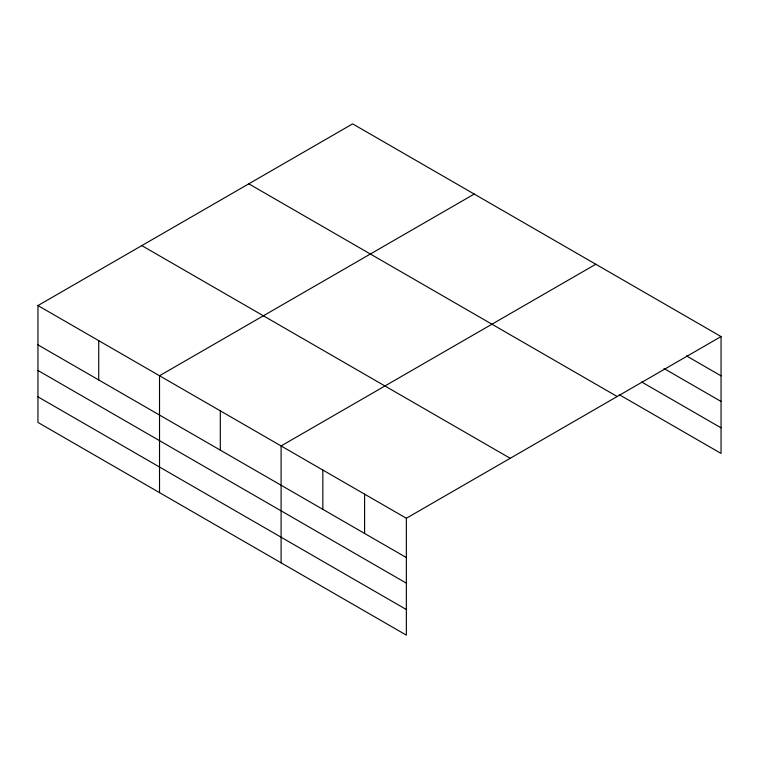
<?xml version="1.0" encoding="UTF-8"?>
<svg xmlns="http://www.w3.org/2000/svg" width="759" height="759" viewBox="0 0 759 759"><rect width="100%" height="100%" fill="white"/><g stroke="black" fill="none" stroke-linecap="round" stroke-linejoin="round"><path stroke-width="1.14" d="M406.35 583.149L406.35 518.255L37.95 305.564L37.95 422.44L406.35 635.131L406.35 583.149L37.95 370.458M37.95 305.564L352.65 123.869L721.05 336.56L721.05 453.436L619.221 394.652M474.223 194.057L159.523 375.752L159.523 492.629M595.796 264.246L281.096 445.941L281.096 562.817M406.35 518.255L721.05 336.56M686.43 355.867L721.05 375.857M664.021 368.532L721.05 401.464M641.621 381.976L721.05 427.839M248.8 183.83L617.2 396.521M141.8 245.603L510.2 458.294M37.95 344.861L406.35 557.552M37.95 396.834L406.35 609.534M364.595 494.147L364.595 533.444M322.841 470.039L322.841 509.336M220.309 410.847L220.309 450.144M98.736 340.658L98.736 379.955"/></g></svg>
